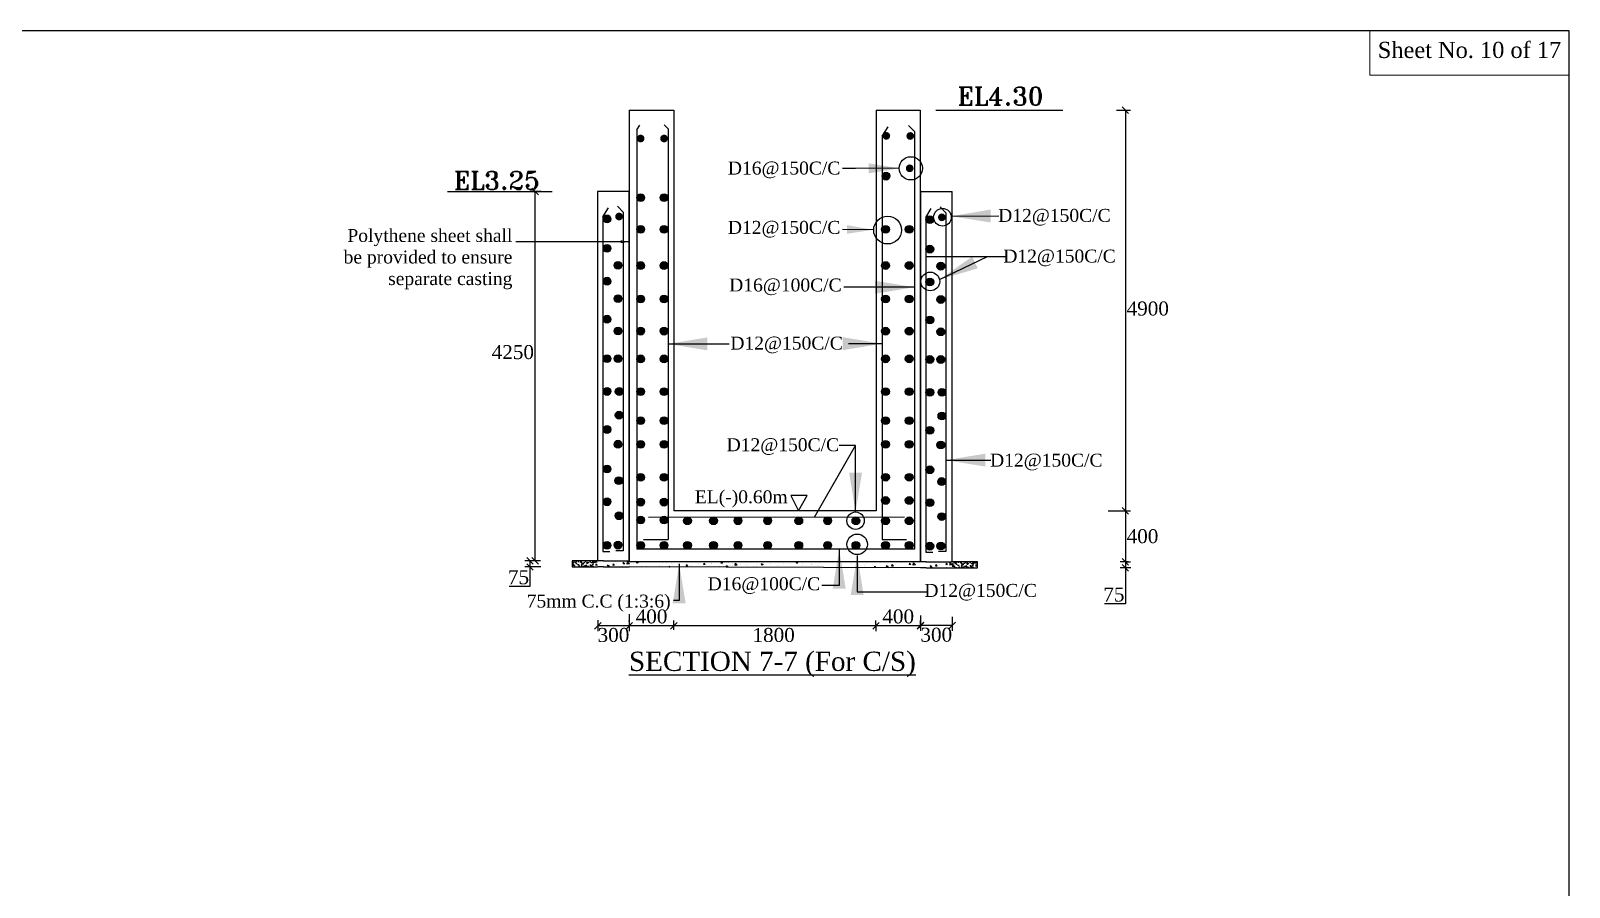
# Model space of a CAD drawing. Extents: x -298162 to 1078160, y -513173 to -216568.
# Drawn here: x 403764 to 421340, y -449146 to -439357 of the extents above; entities that cross this region are included whole.
import ezdxf

# ---------------------------------------------------------------- set-up
doc = ezdxf.new("R2010")
doc.units = 0
doc.header["$MEASUREMENT"] = 0
doc.linetypes.add('ACAD_ISO02W100', pattern=[15, 12, -3])
doc.layers.get('0').update_dxf_attribs({"linetype": 'CONTINUOUS'})
doc.layers.get('DEFPOINTS').update_dxf_attribs({"linetype": 'CONTINUOUS'})
for name, color, linetype, lineweight in [('doted', 172, 'ACAD_ISO02W100', 30), ('Other line', 7, 'CONTINUOUS', 15), ('Text 20', 7, 'CONTINUOUS', 15)]:
    doc.layers.add(name, color=color, linetype=linetype, lineweight=lineweight)
doc.layers.add('LINE', color=7, linetype='CONTINUOUS')
doc.styles.add('Arial-200', font='arial.ttf')
doc.styles.add('BIG', font='ROMANT.SHX')
doc.styles.get("Standard").update_dxf_attribs({"font": 'times.ttf', "height": 250})
doc.dimstyles.new('3', dxfattribs={"dimtxt": 225, "dimasz": 350, "dimexe": 100, "dimexo": 25, "dimgap": 9, "dimtad": 0, "dimdec": 0, "dimzin": 0, "dimdsep": 46, "dimtxsty": 'Standard', "dimcen": 0, "dimclrt": 256, "dimadec": 0, "dimazin": 0, "dimtfac": 1, "dimtdec": 0, "dimtofl": 0, "dimtmove": 2, "dimatfit": 3, "dimfxl": 1, "dimtolj": 1, "dimtzin": 0, "dimarcsym": 0})
doc.dimstyles.new('ISO-25', dxfattribs={"dimtxt": 2.5, "dimasz": 2.5, "dimexe": 1.25, "dimexo": 0.625, "dimtad": 1, "dimtxsty": 'Standard', "dimcen": 2.5, "dimadec": 0, "dimazin": 0, "dimtfac": 1, "dimtmove": 0, "dimatfit": 3, "dimfxl": 1, "dimarcsym": 0})
doc.dimstyles.new('Oblique', dxfattribs={"dimtxt": 75, "dimasz": 75, "dimexe": 60, "dimexo": 60, "dimgap": 25, "dimtad": 2, "dimtih": 1, "dimtoh": 1, "dimdec": 0, "dimzin": 0, "dimdsep": 46, "dimtxsty": 'Standard', "dimblk": 'OBLIQUE', "dimcen": 0, "dimadec": 0, "dimazin": 0, "dimtfac": 1, "dimtdec": 0, "dimtofl": 0, "dimtmove": 0, "dimatfit": 3, "dimldrblk": 'NONE', "dimfxl": 1, "dimtolj": 1, "dimtzin": 0, "dimarcsym": 0})

# ---------------------------------------------------------------- blocks, each defined once
blk = doc.blocks.new('_Oblique')
at = {"color": 0, "linetype": 'ByBlock', "lineweight": -2}
blk.add_line((-0.5, -0.5), (0.5, 0.5), dxfattribs=at)
blk = doc.blocks.new('*D1206')
at = {"layer": 'DEFPOINTS', "color": 0, "lineweight": -2}
for p in [(413420, -446087), (411110, -446158), (411110, -446264)]:
    blk.add_point(p, dxfattribs=at)
at = {"layer": 'LINE', "color": 0, "lineweight": -2}
for p, q in [((411110, -446204), (411110, -446098)), ((413420, -446158), (411110, -446158)), ((413420, -446147), (413420, -446218))]:
    blk.add_line(p, q, dxfattribs=at)
at = {"layer": 'LINE', "color": 0, "lineweight": -2, "xscale": 75, "yscale": 75, "zscale": 75, "rotation": 180}
blk.add_blockref('_Oblique', (411110, -446158), dxfattribs=at)
at = {"layer": 'LINE', "color": 0, "lineweight": -2, "xscale": 75, "yscale": 75, "zscale": 75}
blk.add_blockref('_Oblique', (413420, -446158), dxfattribs=at)
at = {"layer": 'LINE', "color": 0, "insert": (412251, -446264), "char_height": 250, "attachment_point": 5}
blk.add_mtext('\\A1;{\\H0.64x;1800}', dxfattribs=at)
blk = doc.blocks.new('_None')
blk = doc.blocks.new('*D1207')
at = {"layer": 'DEFPOINTS', "color": 0, "lineweight": -2}
for p in [(413420, -446158), (413420, -446205), (413929, -446246)]:
    blk.add_point(p, dxfattribs=at)
at = {"layer": 'LINE', "color": 0, "lineweight": -2}
for p, q in [((413420, -446145), (413420, -446098)), ((413929, -446158), (413420, -446158)), ((413929, -446186), (413929, -446098))]:
    blk.add_line(p, q, dxfattribs=at)
at = {"layer": 'LINE', "color": 0, "lineweight": -2, "xscale": 75, "yscale": 75, "zscale": 75, "rotation": 180}
blk.add_blockref('_Oblique', (413420, -446158), dxfattribs=at)
at = {"layer": 'LINE', "color": 0, "lineweight": -2, "xscale": 75, "yscale": 75, "zscale": 75}
blk.add_blockref('_Oblique', (413929, -446158), dxfattribs=at)
at = {"layer": 'LINE', "color": 0, "insert": (413674, -446052), "char_height": 250, "attachment_point": 5}
blk.add_mtext('\\A1;{\\H0.64x;400}', dxfattribs=at)
blk = doc.blocks.new('*D1208')
at = {"layer": 'DEFPOINTS', "color": 0, "lineweight": -2}
for p in [(410602, -446158), (410602, -446169), (411110, -446169)]:
    blk.add_point(p, dxfattribs=at)
at = {"layer": 'LINE', "color": 0, "lineweight": -2}
for p, q in [((410602, -446109), (410602, -446098)), ((411110, -446158), (410602, -446158)), ((411110, -446109), (411110, -446098))]:
    blk.add_line(p, q, dxfattribs=at)
at = {"layer": 'LINE', "color": 0, "lineweight": -2, "xscale": 75, "yscale": 75, "zscale": 75, "rotation": 180}
blk.add_blockref('_Oblique', (410602, -446158), dxfattribs=at)
at = {"layer": 'LINE', "color": 0, "lineweight": -2, "xscale": 75, "yscale": 75, "zscale": 75}
blk.add_blockref('_Oblique', (411110, -446158), dxfattribs=at)
at = {"layer": 'LINE', "color": 0, "insert": (410856, -446052), "char_height": 250, "attachment_point": 5}
blk.add_mtext('\\A1;{\\H0.64x;400}', dxfattribs=at)
blk = doc.blocks.new('*D1209')
at = {"layer": 'DEFPOINTS', "color": 0, "lineweight": -2}
for p in [(416213, -444845), (416214, -445426), (416269, -445426)]:
    blk.add_point(p, dxfattribs=at)
at = {"layer": 'LINE', "color": 0, "lineweight": -2}
for p, q in [((416269, -444845), (416269, -445426)), ((416273, -444845), (416329, -444845)), ((416274, -445426), (416329, -445426))]:
    blk.add_line(p, q, dxfattribs=at)
at = {"layer": 'LINE', "color": 0, "lineweight": -2, "xscale": 75, "yscale": 75, "zscale": 75}
for p, rotation in [((416269, -444845), 90), ((416269, -445426), 270)]:
    blk.add_blockref('_Oblique', p, dxfattribs=dict(at, rotation=rotation))
at = {"layer": 'LINE', "color": 0, "insert": (416465, -445135), "char_height": 250, "attachment_point": 5}
blk.add_mtext('\\A1;{\\H0.64x;400}', dxfattribs=at)
blk = doc.blocks.new('*D1210')
at = {"layer": 'DEFPOINTS', "color": 0, "lineweight": -2}
for p in [(416269, -445426), (416360, -445426), (416390, -445495)]:
    blk.add_point(p, dxfattribs=at)
at = {"layer": 'LINE', "color": 0, "lineweight": -2}
for p, q in [((416300, -445426), (416209, -445426)), ((416330, -445495), (416209, -445495)), ((416269, -445426), (416269, -445495)), ((416269, -445495), (416269, -445908)), ((416269, -445908), (416032, -445908))]:
    blk.add_line(p, q, dxfattribs=at)
at = {"layer": 'LINE', "color": 0, "lineweight": -2, "xscale": 75, "yscale": 75, "zscale": 75}
for p, rotation in [((416269, -445426), 90), ((416269, -445495), 270)]:
    blk.add_blockref('_Oblique', p, dxfattribs=dict(at, rotation=rotation))
at = {"layer": 'LINE', "color": 0, "insert": (416138, -445802), "char_height": 250, "attachment_point": 5}
blk.add_mtext('\\A1;{\\H0.64x;75}', dxfattribs=at)
blk = doc.blocks.new('*D1211')
at = {"layer": 'DEFPOINTS', "color": 0, "lineweight": -2}
for p in [(416108, -440265), (416012, -444845), (416269, -444845)]:
    blk.add_point(p, dxfattribs=at)
at = {"layer": 'LINE', "color": 0, "lineweight": -2}
for p, q in [((416168, -440265), (416329, -440265)), ((416269, -440265), (416269, -444845)), ((416072, -444845), (416329, -444845))]:
    blk.add_line(p, q, dxfattribs=at)
at = {"layer": 'LINE', "color": 0, "lineweight": -2, "xscale": 75, "yscale": 75, "zscale": 75}
for p, rotation in [((416269, -440265), 90), ((416269, -444845), 270)]:
    blk.add_blockref('_Oblique', p, dxfattribs=dict(at, rotation=rotation))
at = {"layer": 'LINE', "color": 0, "insert": (416525, -442533), "char_height": 250, "attachment_point": 5}
blk.add_mtext('\\A1;{\\H0.64x;4900}', dxfattribs=at)
blk = doc.blocks.new('*D1212')
at = {"layer": 'DEFPOINTS', "color": 0, "lineweight": -2}
for p in [(413929, -445979), (414290, -445995), (413929, -446155)]:
    blk.add_point(p, dxfattribs=at)
at = {"layer": 'LINE', "color": 0, "lineweight": -2}
for p, q in [((413929, -446039), (413929, -446215)), ((414290, -446055), (414290, -446215)), ((414290, -446155), (413929, -446155))]:
    blk.add_line(p, q, dxfattribs=at)
at = {"layer": 'LINE', "color": 0, "lineweight": -2, "xscale": 75, "yscale": 75, "zscale": 75, "rotation": 180}
blk.add_blockref('_Oblique', (413929, -446155), dxfattribs=at)
at = {"layer": 'LINE', "color": 0, "lineweight": -2, "xscale": 75, "yscale": 75, "zscale": 75}
blk.add_blockref('_Oblique', (414290, -446155), dxfattribs=at)
at = {"layer": 'LINE', "color": 0, "insert": (414109, -446261), "char_height": 250, "attachment_point": 5}
blk.add_mtext('\\A1;{\\H0.64x;300}', dxfattribs=at)
blk = doc.blocks.new('*D1213')
at = {"layer": 'DEFPOINTS', "color": 0, "lineweight": -2}
for p in [(410241, -446033), (410602, -445965), (410241, -446158)]:
    blk.add_point(p, dxfattribs=at)
at = {"layer": 'LINE', "color": 0, "lineweight": -2}
for p, q in [((410241, -446093), (410241, -446218)), ((410602, -446025), (410602, -446218)), ((410602, -446158), (410241, -446158))]:
    blk.add_line(p, q, dxfattribs=at)
at = {"layer": 'LINE', "color": 0, "lineweight": -2, "xscale": 75, "yscale": 75, "zscale": 75, "rotation": 180}
blk.add_blockref('_Oblique', (410241, -446158), dxfattribs=at)
at = {"layer": 'LINE', "color": 0, "lineweight": -2, "xscale": 75, "yscale": 75, "zscale": 75}
blk.add_blockref('_Oblique', (410602, -446158), dxfattribs=at)
at = {"layer": 'LINE', "color": 0, "insert": (410421, -446264), "char_height": 250, "attachment_point": 5}
blk.add_mtext('\\A1;{\\H0.64x;300}', dxfattribs=at)
blk = doc.blocks.new('*D1214')
at = {"layer": 'DEFPOINTS', "color": 0, "lineweight": -2}
for p in [(409526, -441195), (409654, -441195), (409627, -445416)]:
    blk.add_point(p, dxfattribs=at)
at = {"layer": 'LINE', "color": 0, "lineweight": -2}
for p, q in [((409594, -441195), (409466, -441195)), ((409526, -445416), (409526, -441195)), ((409567, -445416), (409466, -445416))]:
    blk.add_line(p, q, dxfattribs=at)
at = {"layer": 'LINE', "color": 0, "lineweight": -2, "xscale": 75, "yscale": 75, "zscale": 75}
for p, rotation in [((409526, -441195), 90), ((409526, -445416), 270)]:
    blk.add_blockref('_Oblique', p, dxfattribs=dict(at, rotation=rotation))
at = {"layer": 'LINE', "color": 0, "insert": (409271, -443031), "char_height": 250, "attachment_point": 5}
blk.add_mtext('\\A1;{\\H0.64x;4250}', dxfattribs=at)
blk = doc.blocks.new('*D1215')
at = {"layer": 'DEFPOINTS', "color": 0, "lineweight": -2}
for p in [(409467, -445416), (409648, -445416), (409652, -445486)]:
    blk.add_point(p, dxfattribs=at)
at = {"layer": 'LINE', "color": 0, "lineweight": -2}
for p, q in [((409588, -445416), (409407, -445416)), ((409592, -445486), (409407, -445486)), ((409467, -445416), (409467, -445486)), ((409467, -445486), (409467, -445710)), ((409467, -445710), (409230, -445710))]:
    blk.add_line(p, q, dxfattribs=at)
at = {"layer": 'LINE', "color": 0, "lineweight": -2, "xscale": 75, "yscale": 75, "zscale": 75}
for p, rotation in [((409467, -445416), 90), ((409467, -445486), 270)]:
    blk.add_blockref('_Oblique', p, dxfattribs=dict(at, rotation=rotation))
at = {"layer": 'LINE', "color": 0, "insert": (409336, -445604), "char_height": 250, "attachment_point": 5}
blk.add_mtext('\\A1;{\\H0.64x;75}', dxfattribs=at)

msp = doc.modelspace()

# ---------------------------------------------------------------- hatches: boundary and pattern name
at = {"layer": 'LINE', "linetype": 'ByBlock', "lineweight": -2}
for points in [[(410686.824, -440588.791, -1), (410775.45, -440588.791, -1)], [(410954.663, -440588.791, -1), (411043.289, -440588.791, -1)], [(413493.82, -440558.411, -1), (413582.446, -440558.411, -1)], [(413767.087, -440559.896, -1), (413855.713, -440559.896, -1)], [(413490.589, -441018.996, -1), (413579.215, -441018.996, -1)], [(413760.885, -440929.294, -1), (413849.511, -440929.294, -1)], [(410686.824, -441265.65, -1), (410775.45, -441265.65, -1)], [(410954.663, -441265.65, -1), (411043.289, -441265.65, -1)], [(410303.205, -441507.516, -1), (410391.831, -441507.516, -1)], [(410440.687, -441480.261, -1), (410529.313, -441480.261, -1)], [(413991.138, -441516.79, -1), (414079.764, -441516.79, -1)], [(414128.62, -441489.535, -1), (414217.246, -441489.535, -1)], [(410686.824, -441627.581, -1), (410775.45, -441627.581, -1)], [(410954.663, -441627.581, -1), (411043.289, -441627.581, -1)], [(413484.904, -441627.581, -1), (413573.53, -441627.581, -1)], [(413755.2, -441627.581, -1), (413843.826, -441627.581, -1)], [(410303.205, -441843.964, -1), (410391.831, -441843.964, -1)], [(413991.138, -441853.238, -1), (414079.764, -441853.238, -1)], [(410428.8, -442038.689, -1), (410517.426, -442038.689, -1)], [(410686.824, -442040.947, -1), (410775.45, -442040.947, -1)], [(410954.663, -442040.947, -1), (411043.289, -442040.947, -1)], [(413484.904, -442040.947, -1), (413573.53, -442040.947, -1)], [(413755.2, -442040.947, -1), (413843.826, -442040.947, -1)], [(414116.733, -442047.963, -1), (414205.359, -442047.963, -1)], [(410303.205, -442219.33, -1), (410391.831, -442219.33, -1)], [(413991.138, -442228.604, -1), (414079.764, -442228.604, -1)], [(410428.8, -442420.005, -1), (410517.426, -442420.005, -1)], [(410686.824, -442422.263, -1), (410775.45, -442422.263, -1)], [(410954.663, -442422.263, -1), (411043.289, -442422.263, -1)], [(413484.904, -442422.263, -1), (413573.53, -442422.263, -1)], [(413755.2, -442422.263, -1), (413843.826, -442422.263, -1)], [(414116.733, -442429.278, -1), (414205.359, -442429.278, -1)], [(410303.205, -442653.729, -1), (410391.831, -442653.729, -1)], [(410428.8, -442788.31, -1), (410517.426, -442788.31, -1)], [(410686.824, -442790.568, -1), (410775.45, -442790.568, -1)], [(410954.663, -442790.568, -1), (411043.289, -442790.568, -1)], [(413484.904, -442790.568, -1), (413573.53, -442790.568, -1)], [(413755.2, -442790.568, -1), (413843.826, -442790.568, -1)], [(413991.138, -442663.003, -1), (414079.764, -442663.003, -1)], [(414116.733, -442797.584, -1), (414205.359, -442797.584, -1)], [(410303.205, -443104.764, -1), (410391.831, -443104.764, -1)], [(410428.8, -443105.128, -1), (410517.426, -443105.128, -1)], [(410686.824, -443107.386, -1), (410775.45, -443107.386, -1)], [(410954.663, -443107.386, -1), (411043.289, -443107.386, -1)], [(413484.904, -443107.386, -1), (413573.53, -443107.386, -1)], [(413755.2, -443107.386, -1), (413843.826, -443107.386, -1)], [(413991.138, -443114.038, -1), (414079.764, -443114.038, -1)], [(414116.733, -443114.402, -1), (414205.359, -443114.402, -1)], [(410303.205, -443480.13, -1), (410391.831, -443480.13, -1)], [(410441.966, -443480.495, -1), (410530.592, -443480.495, -1)], [(410686.824, -443482.753, -1), (410775.45, -443482.753, -1)], [(410954.663, -443482.753, -1), (411043.289, -443482.753, -1)], [(413484.904, -443482.753, -1), (413573.53, -443482.753, -1)], [(413755.2, -443482.753, -1), (413843.826, -443482.753, -1)], [(413991.138, -443489.404, -1), (414079.764, -443489.404, -1)], [(414129.899, -443489.768, -1), (414218.525, -443489.768, -1)], [(410441.022, -443750.829, -1), (410529.648, -443750.829, -1)], [(410686.824, -443813.311, -1), (410775.45, -443813.311, -1)], [(410954.663, -443813.311, -1), (411043.289, -443813.311, -1)], [(413484.904, -443813.311, -1), (413573.53, -443813.311, -1)], [(413755.2, -443813.311, -1), (413843.826, -443813.311, -1)], [(414128.955, -443760.103, -1), (414217.581, -443760.103, -1)], [(410303.205, -443914.529, -1), (410391.831, -443914.529, -1)], [(413991.138, -443923.803, -1), (414079.764, -443923.803, -1)], [(410428.8, -444082.711, -1), (410517.426, -444082.711, -1)], [(410686.824, -444084.969, -1), (410775.45, -444084.969, -1)], [(410954.663, -444084.969, -1), (411043.289, -444084.969, -1)], [(413484.904, -444084.969, -1), (413573.53, -444084.969, -1)], [(413755.2, -444084.969, -1), (413843.826, -444084.969, -1)], [(414116.733, -444091.985, -1), (414205.359, -444091.985, -1)], [(410303.205, -444365.564, -1), (410391.831, -444365.564, -1)], [(413991.138, -444374.838, -1), (414079.764, -444374.838, -1)], [(410437.83, -444500.041, -1), (410526.456, -444500.041, -1)], [(410686.824, -444460.335, -1), (410775.45, -444460.335, -1)], [(410954.663, -444460.335, -1), (411043.289, -444460.335, -1)], [(413484.904, -444460.335, -1), (413573.53, -444460.335, -1)], [(413755.2, -444460.335, -1), (413843.826, -444460.335, -1)], [(414125.764, -444509.315, -1), (414214.389, -444509.315, -1)], [(413484.904, -444725.28, -1), (413573.53, -444725.28, -1)], [(413755.2, -444725.28, -1), (413843.826, -444725.28, -1)], [(410303.205, -444740.93, -1), (410391.831, -444740.93, -1)], [(410439.53, -444900.561, -1), (410528.156, -444900.561, -1)], [(410686.824, -444744.7, -1), (410775.45, -444744.7, -1)], [(410954.663, -444744.7, -1), (411043.289, -444744.7, -1)], [(413991.138, -444750.204, -1), (414079.764, -444750.204, -1)], [(410686.824, -444950.001, -1), (410775.45, -444950.001, -1)], [(410954.663, -444950.001, -1), (411043.289, -444950.001, -1)], [(411222.128, -444957.854, -1), (411310.754, -444957.854, -1)], [(411519.367, -444957.854, -1), (411607.993, -444957.854, -1)], [(411800.091, -444957.854, -1), (411888.717, -444957.854, -1)], [(412138.612, -444957.854, -1), (412227.238, -444957.854, -1)], [(412493.648, -444957.854, -1), (412582.274, -444957.854, -1)], [(412823.909, -444957.854, -1), (412912.535, -444957.854, -1)], [(413146.29, -444957.854, -1), (413234.916, -444957.854, -1)], [(413484.904, -444957.854, -1), (413573.53, -444957.854, -1)], [(413755.2, -444957.854, -1), (413843.826, -444957.854, -1)], [(414127.463, -444909.835, -1), (414216.089, -444909.835, -1)], [(410303.205, -445238.449, -1), (410391.831, -445238.449, -1)], [(410428.8, -445236.112, -1), (410517.426, -445236.112, -1)], [(410686.824, -445237.421, -1), (410775.45, -445237.421, -1)], [(410954.663, -445237.421, -1), (411043.289, -445237.421, -1)], [(411222.128, -445238.37, -1), (411310.754, -445238.37, -1)], [(411519.367, -445238.37, -1), (411607.993, -445238.37, -1)], [(411800.091, -445238.37, -1), (411888.717, -445238.37, -1)], [(412138.612, -445238.37, -1), (412227.238, -445238.37, -1)], [(412493.648, -445238.37, -1), (412582.274, -445238.37, -1)], [(412823.909, -445238.37, -1), (412912.535, -445238.37, -1)], [(413146.29, -445238.37, -1), (413234.916, -445238.37, -1)], [(413484.904, -445238.37, -1), (413573.53, -445238.37, -1)], [(413755.2, -445238.37, -1), (413843.826, -445238.37, -1)], [(413991.138, -445247.723, -1), (414079.764, -445247.723, -1)], [(414116.733, -445245.386, -1), (414205.359, -445245.386, -1)]]:
    msp.add_hatch(color=0, dxfattribs=at).paths.add_polyline_path(points)
h = msp.add_hatch(dxfattribs=at)
h.set_pattern_fill('AR-CONC', color=0, scale=10, style=0)
h.set_pattern_definition([(50, (4572.153, -448956.53), (71.726018, -6.2752135), [7.5, -82.5]), (355, (4572.15, -448956.53), (-13.875133, 75.219213), [6, -66]), (100.4514, (4578.13, -448957.05), (57.850938, 68.943954), [6.374019, -70.114211]), (46.1842, (4572.15, -448936.53), (106.724105, -16.551901), [11.25, -123.75]), (96.6356, (4581.05, -448937.91), (93.46627, 97.411787), [9.56103, -105.1713]), (351.1842, (4572.15, -448936.53), (93.466195, 97.41186), [9, -99]), (21, (4582.153, -448941.53), (59.690705, -40.261889), [7.5, -82.5]), (326, (4582.15, -448941.53), (24.331533, 72.515005), [6, -66]), (71.4514, (4587.13, -448944.885), (84.022263, 32.25305), [6.374019, -70.114211]), (37.5, (4572.153, -448956.53), (1.2159855, 33.2893854), [0, -65.2, 0, -67, 0, -66.25]), (7.5, (4572.153, -448956.53), (26.3069537, 39.4411712), [0, -38.2, 0, -63.7, 0, -25.25]), (327.5, (4549.853, -448956.53), (53.3822436, -2.2554872), [0, -25, 0, -78, 0, -103.5]), (317.5, (4539.853, -448956.53), (58.318617, 10.010498), [0, -32.5, 0, -51.8, 0, -73.5])])
edge = h.paths.add_edge_path()
edge.add_line((410238.667, -445416.442), (409948.361, -445416.442))
edge.add_line((409948.361, -445416.442), (409948.361, -445485.56))
edge.add_line((409948.361, -445485.56), (410238.667, -445485.56))
h = msp.add_hatch(dxfattribs=at)
h.set_pattern_fill('AR-CONC', color=0, scale=10, style=0)
h.set_pattern_definition([(50, (8913.89, -448965.463), (71.726018, -6.2752135), [7.5, -82.5]), (355, (8913.89, -448965.46), (-13.875133, 75.219213), [6, -66]), (100.4514, (8919.87, -448965.986), (57.850938, 68.943954), [6.374019, -70.114211]), (46.1842, (8913.89, -448945.46), (106.724105, -16.551901), [11.25, -123.75]), (96.6356, (8922.78, -448946.84), (93.46627, 97.411787), [9.56103, -105.1713]), (351.1842, (8913.89, -448945.46), (93.466195, 97.41186), [9, -99]), (21, (8923.89, -448950.463), (59.690705, -40.261889), [7.5, -82.5]), (326, (8923.89, -448950.46), (24.331533, 72.515005), [6, -66]), (71.4514, (8928.864, -448953.82), (84.022263, 32.25305), [6.374019, -70.114211]), (37.5, (8913.89, -448965.463), (1.2159855, 33.2893854), [0, -65.2, 0, -67, 0, -66.25]), (7.5, (8913.89, -448965.463), (26.3069537, 39.4411712), [0, -38.2, 0, -63.7, 0, -25.25]), (327.5, (8891.59, -448965.463), (53.3822436, -2.2554872), [0, -25, 0, -78, 0, -103.5]), (317.5, (8881.59, -448965.463), (58.318617, 10.010498), [0, -32.5, 0, -51.8, 0, -73.5])])
edge = h.paths.add_edge_path()
edge.add_line((414290.098, -445494.493), (414580.403, -445494.493))
edge.add_line((414580.403, -445494.493), (414580.403, -445425.375))
edge.add_line((414580.403, -445425.375), (414290.098, -445425.375))

# ---------------------------------------------------------------- linework, layer by layer
at = {"color": 0, "linetype": 'ByBlock', "lineweight": -2}
msp.add_lwpolyline([(412534.112, -444844.527), (412633.904, -444670.815), (412445.408, -444670.815), (412534.112, -444844.527)], dxfattribs=at)
for centre, radius in [((413818.277, -440929.527), 133.031), ((413552.73, -441635.543), 158.689), ((414179.81, -441488.544), 100.674), ((414040.742, -442222.598), 107.155), ((413187.229, -444957.119), 99.792)]:
    msp.add_circle(centre, radius, dxfattribs=at)
at = {"layer": 'doted', "color": 0, "linetype": 'ByBlock', "lineweight": 13}
msp.add_lwpolyline([(421340.334, -439357.138), (419060.62, -439357.138), (419060.62, -439865.398), (421340.334, -439865.398)], close=True, dxfattribs=at)
at = {"layer": 'LINE', "color": 0, "linetype": 'ByBlock', "lineweight": -2}
for p, q in [((410602.165, -440265.498), (410602.165, -444844.527)), ((411110.365, -440265.498), (411110.365, -444844.527)), ((413420.365, -440265.498), (413420.365, -444844.527)), ((413926.6, -440265.498), (413926.6, -445425.539)), ((413926.6, -440265.498), (413926.6, -444851.179)), ((414105.086, -440265.498), (415556.542, -440265.498)), ((410687.069, -440489.826), (410721.04, -440437.935)), ((411044.473, -440478.383), (411000.561, -440433.047)), ((413490.589, -440561.167), (413559.323, -440456.177)), ((413858.341, -440508.808), (413792.836, -440441.179)), ((410687.069, -440489.826), (410687.069, -445282.503)), ((411044.473, -440478.383), (411044.473, -445170.023)), ((413490.589, -440561.167), (413490.589, -445170.023)), ((413858.341, -440508.808), (413858.341, -445282.503)), ((408525.46, -441194.954), (409720.481, -441194.954)), ((410238.667, -441194.954), (410238.667, -445416.442)), ((410238.667, -441194.954), (410238.667, -444841.905)), ((413928.565, -441194.954), (413928.565, -445425.721)), ((410301.315, -441482.682), (410301.315, -445168.915)), ((410531.941, -441429.173), (410466.436, -441361.544)), ((410531.941, -441429.173), (410531.941, -445280.245)), ((413989.248, -441491.956), (413989.248, -445178.188)), ((414219.874, -441438.447), (414154.369, -441370.818)), ((414219.874, -441438.447), (414219.874, -445289.519)), ((413420.365, -444844.527), (411110.365, -444844.527)), ((413746.452, -444914.751), (410820.514, -444919.797)), ((413858.341, -445282.503), (410687.069, -445282.503)), ((410307.253, -445416.447), (410240.632, -445416.447)), ((410307.253, -445485.747), (410240.632, -445485.565)), ((413928.565, -445425.539), (410602.165, -445425.539)), ((413928.565, -445494.839), (410602.165, -445485.747)), ((413995.186, -445425.721), (413928.565, -445425.721)), ((413995.186, -445495.021), (413928.565, -445494.839))]:
    msp.add_line(p, q, dxfattribs=at)
at = {"layer": 'LINE', "color": 0}
msp.add_lwpolyline([(392878.688, -459483.588), (421340.334, -459483.588), (421340.334, -439357.138), (392878.688, -439357.138)], close=True, dxfattribs=at)
at = {"layer": 'LINE', "color": 0, "linetype": 'ByBlock', "lineweight": -2}
for points in [[(410238.667, -445416.442), (409948.361, -445416.442), (409948.361, -445485.56), (410238.667, -445485.56)], [(414290.098, -445494.493), (414580.403, -445494.493), (414580.403, -445425.375), (414290.098, -445425.375)], [(414290.098, -445451.398), (414290.098, -445460.233)]]:
    msp.add_lwpolyline(points, dxfattribs=at)
for centre, radius in [((413534.902, -441018.996), 44.313), ((410731.137, -441265.65), 44.313), ((410998.976, -441265.65), 44.313), ((410347.518, -441507.516), 44.313), ((414035.451, -441516.79), 44.313), ((410731.137, -441627.581), 44.313), ((410998.976, -441627.581), 44.313), ((413529.217, -441627.581), 44.313), ((413799.513, -441627.581), 44.313), ((410347.518, -441843.964), 44.313), ((414035.451, -441853.238), 44.313), ((410473.113, -442038.689), 44.313), ((410731.137, -442040.947), 44.313), ((410998.976, -442040.947), 44.313), ((413529.217, -442040.947), 44.313), ((413799.513, -442040.947), 44.313), ((414161.046, -442047.963), 44.313), ((410347.518, -442219.33), 44.313), ((414035.451, -442228.604), 44.313), ((410473.113, -442420.005), 44.313), ((410731.137, -442422.263), 44.313), ((410998.976, -442422.263), 44.313), ((413529.217, -442422.263), 44.313), ((413799.513, -442422.263), 44.313), ((414161.046, -442429.278), 44.313), ((410347.518, -442653.729), 44.313), ((410473.113, -442788.31), 44.313), ((410731.137, -442790.568), 44.313), ((410998.976, -442790.568), 44.313), ((413529.217, -442790.568), 44.313), ((413799.513, -442790.568), 44.313), ((414035.451, -442663.003), 44.313), ((414161.046, -442797.584), 44.313), ((410347.518, -443104.764), 44.313), ((410473.113, -443105.128), 44.313), ((410731.137, -443107.386), 44.313), ((410998.976, -443107.386), 44.313), ((413529.217, -443107.386), 44.313), ((413799.513, -443107.386), 44.313), ((414035.451, -443114.038), 44.313), ((414161.046, -443114.402), 44.313), ((410347.518, -443480.13), 44.313), ((410486.279, -443480.495), 44.313), ((410731.137, -443482.753), 44.313), ((410998.976, -443482.753), 44.313), ((413529.217, -443482.753), 44.313), ((413799.513, -443482.753), 44.313), ((414035.451, -443489.404), 44.313), ((414174.212, -443489.768), 44.313), ((410485.335, -443750.829), 44.313), ((410731.137, -443813.311), 44.313), ((410998.976, -443813.311), 44.313), ((413529.217, -443813.311), 44.313), ((413799.513, -443813.311), 44.313), ((414173.268, -443760.103), 44.313), ((410347.518, -443914.529), 44.313), ((414035.451, -443923.803), 44.313), ((410473.113, -444082.711), 44.313), ((410731.137, -444084.969), 44.313), ((410998.976, -444084.969), 44.313), ((413529.217, -444084.969), 44.313), ((413799.513, -444084.969), 44.313), ((414161.046, -444091.985), 44.313), ((410347.518, -444365.564), 44.313), ((414035.451, -444374.838), 44.313), ((410482.143, -444500.041), 44.313), ((410731.137, -444460.335), 44.313), ((410998.976, -444460.335), 44.313), ((413529.217, -444460.335), 44.313), ((413799.513, -444460.335), 44.313), ((414170.076, -444509.315), 44.313), ((413529.217, -444725.28), 44.313), ((413799.513, -444725.28), 44.313), ((410347.518, -444740.93), 44.313), ((410483.843, -444900.561), 44.313), ((410731.137, -444744.7), 44.313), ((410998.976, -444744.7), 44.313), ((414035.451, -444750.204), 44.313), ((410731.137, -444950.001), 44.313), ((410998.976, -444950.001), 44.313), ((411266.441, -444957.854), 44.313), ((411563.68, -444957.854), 44.313), ((411844.404, -444957.854), 44.313), ((412182.925, -444957.854), 44.313), ((412537.961, -444957.854), 44.313), ((412868.222, -444957.854), 44.313), ((413190.603, -444957.854), 44.313), ((413529.217, -444957.854), 44.313), ((413799.513, -444957.854), 44.313), ((414171.776, -444909.835), 44.313), ((410347.518, -445238.449), 44.313), ((410473.113, -445236.112), 44.313), ((410731.137, -445237.421), 44.313), ((410998.976, -445237.421), 44.313), ((411266.441, -445238.37), 44.313), ((411563.68, -445238.37), 44.313), ((411844.404, -445238.37), 44.313), ((412182.925, -445238.37), 44.313), ((412537.961, -445238.37), 44.313), ((412868.222, -445238.37), 44.313), ((413205.392, -445227.112), 117.104), ((413190.603, -445238.37), 44.313), ((413529.217, -445238.37), 44.313), ((413799.513, -445238.37), 44.313), ((414035.451, -445247.723), 44.313), ((414161.046, -445245.386), 44.313)]:
    msp.add_circle(centre, radius, dxfattribs=at)
at = {"layer": 'Other line', "color": 0, "linetype": 'ByBlock', "lineweight": -2}
for p, q in [((410602.165, -440265.498), (411110.365, -440265.498)), ((413420.365, -440265.498), (413926.6, -440265.498)), ((410602.165, -441194.954), (410238.667, -441194.954)), ((413928.565, -441194.954), (414290.098, -441194.954)), ((414290.098, -445425.375), (414290.098, -441194.954)), ((410301.315, -441482.682), (410363.092, -441380.603)), ((413989.248, -441491.956), (414051.025, -441389.876)), ((410602.165, -444844.527), (410602.165, -445425.539)), ((410301.315, -445168.915), (410301.315, -445309.045)), ((410764.649, -445170.023), (411044.473, -445170.023)), ((413490.589, -445170.023), (413770.413, -445170.023)), ((413989.248, -445178.188), (413989.248, -445318.319)), ((410301.315, -445309.045), (410380.346, -445309.045)), ((410531.941, -445301.055), (410448.319, -445301.055)), ((410531.941, -445280.245), (410531.941, -445301.055)), ((413989.248, -445318.319), (414068.279, -445318.319)), ((414219.874, -445310.329), (414136.252, -445310.329)), ((414219.874, -445289.519), (414219.874, -445310.329)), ((410240.632, -445485.565), (410240.632, -445485.565)), ((410292.259, -445423.645), (410292.259, -445423.645)), ((410307.253, -445416.101), (410602.165, -445416.101)), ((410307.253, -445485.747), (410602.165, -445485.747)), ((410371.712, -445471.205), (410352.303, -445463.755)), ((410358.767, -445480.327), (410353.146, -445463.576)), ((410371.713, -445471.205), (410357.924, -445480.505)), ((410365.878, -445484.718), (410367.143, -445473.846)), ((410376.473, -445484.747), (410366.288, -445474.132)), ((410370.44, -445468.194), (410370.44, -445468.194)), ((410432.412, -445466.082), (410415.843, -445467.532)), ((410416.682, -445467.351), (410419.888, -445449.975)), ((410432.411, -445466.082), (410419.048, -445450.156)), ((410444.133, -445427.119), (410444.133, -445427.119)), ((410453.919, -445451.394), (410453.919, -445451.394)), ((410475.425, -445482.016), (410475.425, -445482.016)), ((410528.373, -445477.515), (410528.373, -445477.515)), ((410528.373, -445477.515), (410528.373, -445477.515)), ((410549.843, -445448.869), (410533.274, -445450.319)), ((410534.114, -445450.138), (410537.319, -445432.762)), ((410534.185, -445479.325), (410534.185, -445479.325)), ((410549.843, -445448.869), (410536.479, -445432.943)), ((410545.416, -445482.679), (410545.416, -445482.679)), ((410602.324, -445450.934), (410577.671, -445454.758)), ((410578.526, -445454.471), (410581.589, -445428.146)), ((410602.324, -445450.934), (410580.734, -445428.432)), ((410580.964, -445449.664), (410580.964, -445449.664)), ((410580.964, -445449.664), (410580.964, -445449.664)), ((410584.148, -445444.865), (410584.148, -445444.865)), ((410600.514, -445470.305), (410600.514, -445470.305)), ((410600.514, -445470.305), (410600.514, -445470.305)), ((410602.165, -445450.769), (410602.165, -445450.959)), ((410650.48, -445481.982), (410650.48, -445481.982)), ((410701.967, -445434.687), (410682.558, -445427.237)), ((410689.022, -445443.811), (410683.401, -445427.061)), ((410701.967, -445434.687), (410688.179, -445443.987)), ((410742.623, -445477.413), (410742.623, -445477.413)), ((410798.455, -445475.73), (410798.455, -445475.73)), ((410946.431, -445469.477), (410946.431, -445469.477)), ((410979.961, -445437.237), (410979.961, -445437.237)), ((411023.457, -445436.074), (411023.457, -445436.074)), ((411058.039, -445486.993), (411059.938, -445476.695)), ((411067.612, -445487.019), (411059.099, -445476.874)), ((411084.945, -445451.058), (411084.945, -445451.058)), ((411094.407, -445463.225), (411094.407, -445463.225)), ((411154.339, -445460.194), (411154.339, -445460.194)), ((411167.431, -445456.858), (411167.431, -445456.858)), ((411242.382, -445456.973), (411242.382, -445456.973)), ((411271.287, -445475.405), (411254.718, -445476.854)), ((411255.558, -445476.676), (411258.763, -445459.3)), ((411271.287, -445475.405), (411257.923, -445459.479)), ((411307.447, -445474.604), (411307.447, -445474.604)), ((411329.405, -445483.242), (411329.405, -445483.242)), ((411390.358, -445450.721), (411390.358, -445450.721)), ((411470.112, -445458.01), (411453.543, -445459.459)), ((411454.382, -445459.28), (411457.587, -445441.905)), ((411470.111, -445458.01), (411456.748, -445442.084)), ((411479.886, -445481.703), (411479.886, -445481.703)), ((411519.321, -445488.254), (411519.327, -445488.204)), ((411538.333, -445444.468), (411538.333, -445444.468)), ((411539.474, -445450.763), (411539.474, -445450.763)), ((411627.862, -445475.451), (411627.862, -445475.451)), ((411668.936, -445440.615), (411652.367, -445442.065)), ((411653.207, -445441.885), (411656.222, -445425.539)), ((411668.936, -445440.615), (411656.285, -445425.539)), ((411686.309, -445438.216), (411686.309, -445438.216)), ((411701.133, -445478.512), (411701.133, -445478.512)), ((411710.911, -445433.738), (411710.911, -445433.738)), ((411731.621, -445479.692), (411712.212, -445472.242)), ((411718.67, -445488.799), (411713.055, -445472.065)), ((411731.622, -445479.692), (411718.122, -445488.797)), ((411730.39, -445440.373), (411730.39, -445440.373)), ((411775.837, -445469.199), (411775.837, -445469.199)), ((411780.305, -445442.874), (411780.305, -445442.874)), ((411835.901, -445465.109), (411811.248, -445468.933)), ((411812.104, -445468.648), (411815.166, -445442.322)), ((411835.902, -445465.109), (411814.311, -445442.607)), ((411834.284, -445431.964), (411834.284, -445431.964)), ((411872.715, -445459.891), (411872.715, -445459.891)), ((411923.813, -445462.947), (411923.813, -445462.947)), ((411955.371, -445465.922), (411955.371, -445465.922)), ((411982.26, -445425.712), (411982.26, -445425.712)), ((412016.689, -445480.674), (412016.689, -445480.674)), ((412060.356, -445479.743), (412060.356, -445479.743)), ((412071.789, -445456.694), (412071.789, -445456.694)), ((412129.994, -445457.492), (412110.584, -445450.041)), ((412117.048, -445466.615), (412111.428, -445449.864)), ((412129.994, -445457.492), (412116.205, -445466.792)), ((412129.75, -445488.879), (412129.75, -445488.879)), ((412130.317, -445437.002), (412130.317, -445437.002)), ((412219.764, -445450.442), (412219.764, -445450.442)), ((412291.976, -445464.752), (412291.976, -445464.752)), ((412295.658, -445425.66), (412295.658, -445425.66)), ((412367.74, -445444.19), (412367.74, -445444.19)), ((412406.272, -445425.553), (412406.272, -445425.553)), ((412439.632, -445446.443), (412439.632, -445446.443)), ((412528.366, -445435.292), (412508.957, -445427.841)), ((412515.42, -445444.414), (412509.8, -445427.663)), ((412528.366, -445435.291), (412514.578, -445444.592)), ((412515.715, -445437.938), (412515.715, -445437.938)), ((412520.057, -445431.637), (412520.057, -445431.637)), ((412579.648, -445464.189), (412579.648, -445464.189)), ((412581.337, -445448.601), (412581.337, -445448.601)), ((412663.691, -445431.686), (412663.691, -445431.686)), ((412681.716, -445459.386), (412681.716, -445459.386)), ((412686.322, -445462.423), (412686.322, -445462.423)), ((412721.973, -445483.707), (412721.973, -445483.707)), ((412755.716, -445471.559), (412755.716, -445471.559)), ((412843.375, -445487.135), (412843.375, -445487.135)), ((413002.591, -445429.958), (413002.591, -445429.958)), ((413144.916, -445449.476), (413144.916, -445449.476)), ((413207.303, -445431.281), (413207.303, -445431.281)), ((413288.89, -445470.259), (413288.89, -445470.259)), ((413312.288, -445445.102), (413312.288, -445445.102)), ((413381.682, -445454.238), (413381.682, -445454.238)), ((413404.245, -445493.406), (413407.371, -445476.462)), ((413419.895, -445492.569), (413406.531, -445476.643)), ((413419.895, -445492.569), (413410.144, -445493.422)), ((413428.906, -445488.005), (413428.906, -445488.005)), ((413478.567, -445432.736), (413478.567, -445432.736)), ((413558.02, -445480.297), (413538.611, -445472.846)), ((413545.075, -445489.419), (413539.454, -445472.668)), ((413558.02, -445480.296), (413544.232, -445489.597)), ((413552.186, -445493.81), (413553.451, -445482.937)), ((413562.781, -445493.839), (413552.595, -445483.224)), ((413556.748, -445477.286), (413556.748, -445477.286)), ((413618.719, -445475.174), (413602.151, -445476.623)), ((413602.99, -445476.443), (413606.195, -445459.067)), ((413618.719, -445475.174), (413605.356, -445459.248)), ((413640.226, -445460.485), (413640.226, -445460.485)), ((413661.732, -445491.108), (413661.732, -445491.108)), ((413711.834, -445436.028), (413711.834, -445436.028)), ((413817.544, -445457.779), (413800.975, -445459.228)), ((413801.815, -445459.048), (413805.02, -445441.672)), ((413801.885, -445488.234), (413801.885, -445488.234)), ((413817.544, -445457.779), (413804.18, -445441.853)), ((413813.116, -445491.589), (413813.116, -445491.589)), ((413870.025, -445459.844), (413845.372, -445463.667)), ((413846.227, -445463.381), (413849.29, -445437.055)), ((413870.025, -445459.844), (413848.434, -445437.342)), ((413851.849, -445453.774), (413851.849, -445453.774)), ((413928.565, -445494.839), (413928.565, -445494.839)), ((413980.192, -445432.918), (413980.192, -445432.918)), ((413995.186, -445425.375), (414290.098, -445425.375)), ((413995.186, -445495.021), (414290.098, -445495.021)), ((414059.645, -445480.479), (414040.236, -445473.028)), ((414046.7, -445489.601), (414041.079, -445472.85)), ((414059.646, -445480.478), (414045.857, -445489.779)), ((414053.811, -445493.992), (414055.076, -445483.119)), ((414064.406, -445494.021), (414054.221, -445483.406)), ((414058.373, -445477.468), (414058.373, -445477.468)), ((414120.345, -445475.356), (414103.776, -445476.805)), ((414104.615, -445476.625), (414107.821, -445459.249)), ((414120.344, -445475.356), (414106.981, -445459.43)), ((414132.066, -445436.392), (414132.066, -445436.392)), ((414141.852, -445460.667), (414141.852, -445460.667)), ((414163.358, -445491.29), (414163.358, -445491.29)), ((414237.776, -445458.143), (414221.208, -445459.593)), ((414222.047, -445459.412), (414225.252, -445442.036)), ((414222.118, -445488.599), (414222.118, -445488.599)), ((414237.776, -445458.143), (414224.412, -445442.217)), ((414233.349, -445491.953), (414233.349, -445491.953)), ((414290.257, -445460.208), (414265.604, -445464.031)), ((414266.46, -445463.745), (414269.522, -445437.42)), ((414290.257, -445460.208), (414268.667, -445437.706)), ((414272.081, -445454.138), (414272.081, -445454.138)), ((414290.098, -445460.233), (414290.098, -445451.398)), ((414290.098, -445495.021), (414290.098, -445494.493))]:
    msp.add_line(p, q, dxfattribs=at)
at = {"layer": 'Other line', "color": 0, "linetype": 'ByBlock', "lineweight": 30}
for p, q in [((410602.165, -445425.539), (410602.165, -441185.681)), ((413928.565, -445425.721), (413928.565, -441185.681)), ((410602.165, -445450.959), (410602.165, -445450.769))]:
    msp.add_line(p, q, dxfattribs=at)

# ---------------------------------------------------------------- texts
at = {"color": 0, "linetype": 'ByBlock', "lineweight": -2, "char_height": 147.84, "attachment_point": 3}
for s, insert, width in [('D16@150C/C', (413013.111, -440852.488), 1545.35189), ('D12@150C/C', (416101.072, -441393.596), 1545.35189), ('Polythene sheet shall be provided to ensure separate casting', (409266.202, -441622.829), 2057.20526), ('D12@150C/C', (413013.111, -441530.536), 1545.35189), ('D12@150C/C', (416159.634, -441858.524), 1545.35189), ('D16@100C/C', (413027.968, -442189.027), 1545.35189), ('D12@150C/C', (413041.316, -442853.359), 1545.35189), ('D12@150C/C', (412998.704, -444014.759), 1545.35189), ('D12@150C/C', (416008.415, -444191.28), 1545.35189), ('{\\fTimes New Roman|b0|i0|c0|p18;EL(-)0.60m}', (412410.801, -444609.933), 1545.35189), ('D16@100C/C', (412782.505, -445603.883), 1545.35189), ('D12@150C/C', (415258.234, -445679.699), 1545.35189), ('{\\fTimes New Roman|b0|i0|c0|p18;75mm C.C (1:3:6)}', (411073.744, -445801.659), 1671.93922)]:
    msp.add_mtext(s, dxfattribs=dict(at, insert=insert, width=width))
at = {"layer": 'doted', "color": 0, "linetype": 'ByBlock', "lineweight": 13, "insert": (419153.244, -439483.947), "char_height": 184.33413, "width": 7329.14303, "attachment_point": 1}
msp.add_mtext('{\\fTimes New Roman|b0|i0|c204|p18;Sheet No. }10{\\fTimes New Roman|b0|i0|c204|p18; of 1}7', dxfattribs=at)
at = {"layer": 'LINE', "color": 0, "linetype": 'ByBlock', "lineweight": -2, "insert": (412021.506, -446453.938), "char_height": 240.24, "width": 8655.08653, "attachment_point": 2, "style": 'Arial-200'}
msp.add_mtext('{\\fTimes New Roman|b1|i0|c0|p18;  \\H0.9158x;   \\fTimes New Roman|b0|i0|c0|p18;\\LSECTION 7-7 (For C/S)\\l    }', dxfattribs=at)
at = {"layer": 'Text 20', "color": 0, "linetype": 'ByBlock', "lineweight": -2, "style": 'BIG'}
for s, p in [('EL4.30', (414352.437, -440209.02)), ('EL3.25', (408597.789, -441172.233))]:
    msp.add_text(s, height=207.9, dxfattribs=at).set_placement(p)

# ---------------------------------------------------------------- dimensions: what is measured, and where the dimension line sits
at = {"layer": 'LINE', "color": 0}
for base, p1, p2, angle, text, picture, middle in [((416269.358, -444844.527), (416108.014, -440265.498), (416012.371, -444844.527), 90, '{\\H0.64x;4900}', '*D1211', (416269.358, -442533.416)), ((409526.115, -441194.954), (409627.103, -445416.447), (409654.374, -441194.954), 90, '{\\H0.64x;4250}', '*D1214', (409526.115, -443031.298)), ((416269.358, -445425.539), (416212.894, -444844.527), (416213.82, -445425.539), 90, '{\\H0.64x;400}', '*D1209', (416269.358, -445135.495)), ((409466.515, -445416.447), (409652.075, -445485.747), (409648.297, -445416.447), 90, '{\\H0.64x;75}', '*D1215', (409335.559, -445710.184)), ((416269.358, -445425.539), (416390.324, -445494.839), (416360.164, -445425.539), 90, '{\\H0.64x;75}', '*D1210', (416138.403, -445908.383)), ((410602.165, -446158.083), (411110.365, -446168.55), (410602.165, -446168.55), 180, '{\\H0.64x;400}', '*D1208', (410856.265, -446158.083)), ((413420.365, -446158.083), (413928.565, -446245.999), (413420.365, -446205.479), 180, '{\\H0.64x;400}', '*D1207', (413674.465, -446158.083)), ((411110.365, -446158.083), (413420.365, -446086.776), (411110.365, -446263.65), 180, '{\\H0.64x;1800}', '*D1206', (412250.681, -446158.083))]:
    dim = msp.add_linear_dim(base=base, p1=p1, p2=p2, angle=angle, text=text, dimstyle='Oblique', override={"dimtxt": 150}, dxfattribs=at)
    dim.commit()
    dim.dimension.update_dxf_attribs({"geometry": picture, "text_midpoint": middle, "dimtype": 160})
for base, p1, p2, picture, middle in [((410240.632, -446158.083), (410602.165, -445965.081), (410240.632, -446033.238), '*D1213', (410421.399, -446158.083)), ((413928.565, -446154.643), (414290.098, -445995.209), (413928.565, -445978.819), '*D1212', (414109.332, -446154.643))]:
    dim = msp.add_linear_dim(base=base, p1=p1, p2=p2, text='{\\H0.64x;300}', dimstyle='Oblique', override={"dimtxt": 150}, dxfattribs=at)
    dim.commit()
    dim.dimension.update_dxf_attribs({"geometry": picture, "text_midpoint": middle, "dimtype": 160})

# ---------------------------------------------------------------- leaders
at = {"color": 0, "linetype": 'ByBlock', "lineweight": -2}
for points, override in [([(414279.838, -441477.158), (414824.126, -441473.887)], {"dimtxt": 500, "dimasz": 450, "dimclrd": 7, "dimclre": 7, "dimclrt": 7}), ([(413389.12, -441631.97), (413036.74, -441627.388)], {"dimtxt": 500, "dimasz": 300, "dimclrd": 7, "dimclre": 7, "dimclrt": 7}), ([(414145.771, -442201.358), (414693.43, -441936.546)], {"dimtxt": 500, "dimasz": 450, "dimclrd": 7, "dimclre": 7, "dimclrt": 7}), ([(413858.341, -442288.784), (413054.211, -442288.784)], {"dimtxt": 500, "dimasz": 450, "dimclrd": 7, "dimclre": 7, "dimclrt": 7}), ([(411044.473, -442936.174), (411741.541, -442936.174)], {"dimtxt": 500, "dimasz": 450, "dimclrd": 7, "dimclre": 7, "dimclrt": 7}), ([(413490.589, -442933.649), (413104.774, -442933.649)], {"dimtxt": 500, "dimasz": 450, "dimclrd": 7, "dimclre": 7, "dimclrt": 7}), ([(413186.74, -444857.447), (413186.74, -444096.071), (412998.704, -444096.071)], {"dimtxt": 500, "dimasz": 450, "dimclrd": 7, "dimclre": 7, "dimclrt": 7}), ([(414219.874, -444264.751), (414732.26, -444264.751)], {"dimtxt": 500, "dimasz": 450, "dimclrd": 7, "dimclre": 7, "dimclrt": 7}), ([(413000.234, -445282.503), (413000.234, -445698.645), (412802.725, -445698.645)], {"dimtxt": 500, "dimasz": 450, "dimclrd": 7, "dimclre": 7, "dimclrt": 7}), ([(413205.392, -445355.315), (413205.392, -445768.977), (414006.302, -445768.977)], {"dimtxt": 500, "dimasz": 450, "dimclrd": 7, "dimclre": 7, "dimclrt": 7}), ([(411171.485, -445450.49), (411171.485, -445870.802), (411104.957, -445870.802)], {"dimtxt": 500, "dimasz": 450, "dimclrd": 7, "dimclre": 7, "dimclrt": 7})]:
    msp.add_leader(points, dimstyle='ISO-25', override=override, dxfattribs=at)
at = {"color": 0, "linetype": 'ByBlock', "lineweight": -2, "has_arrowhead": 0}
for points in [[(413987.084, -441936.546), (414911.289, -441936.546)], [(412719.451, -444914.751), (413186.74, -444096.071), (413092.722, -444096.071)]]:
    msp.add_leader(points, dimstyle='ISO-25', override={"dimtxt": 500, "dimasz": 450, "dimclrd": 7, "dimclre": 7, "dimclrt": 7}, dxfattribs=at)
at = {"layer": 'LINE', "color": 0, "linetype": 'ByBlock', "lineweight": -2}
msp.add_leader([(410602.165, -441768.48), (409306.94, -441768.48)], dimstyle='3', override={"dimasz": 100, "dimfxl": 700}, dxfattribs=at)
at = {"layer": 'Other line', "color": 0, "linetype": 'ByBlock', "lineweight": -2}
msp.add_leader([(413685.246, -440929.527), (413184.602, -440929.614), (413036.74, -440932.294)], dimstyle='3', override={"dimgap": 9, "dimtad": 0, "dimclrd": 256, "dimclre": 0, "dimclrt": 0, "dimfxl": 700, "dimfxlon": 1}, dxfattribs=at)

doc.saveas('drawing.dxf')
